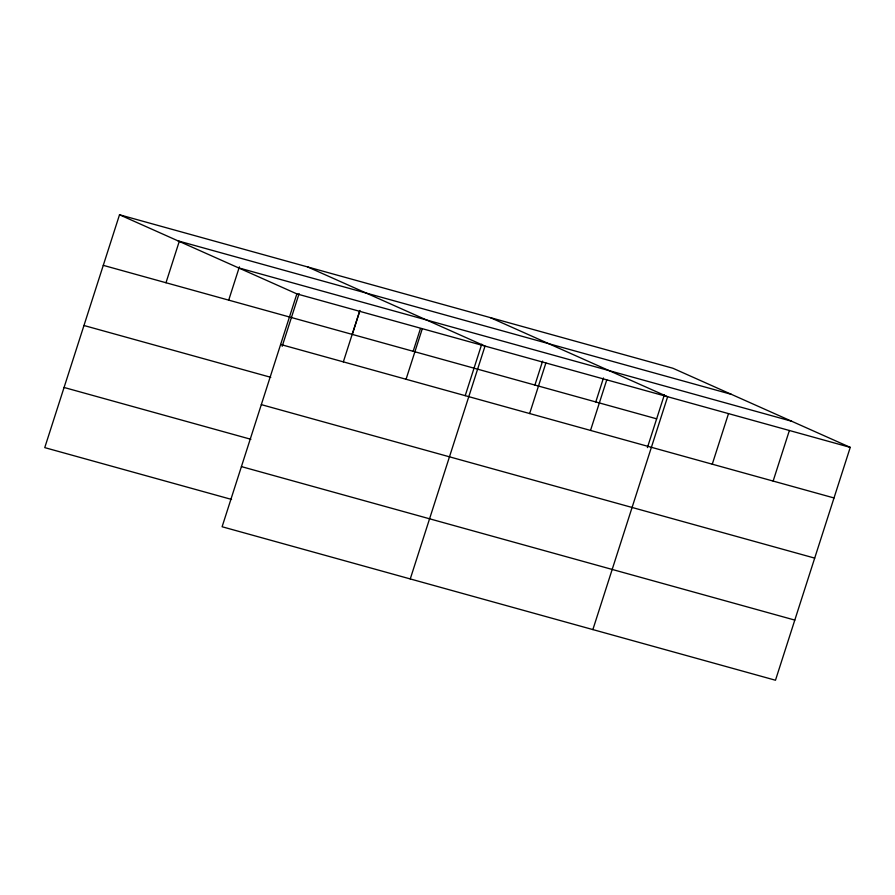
<?xml version="1.0" encoding="UTF-8"?>
<svg xmlns="http://www.w3.org/2000/svg" width="895" height="895" viewBox="0 0 895 895"><rect width="100%" height="100%" fill="white"/><g stroke="black" fill="none" stroke-linecap="round" stroke-linejoin="round"><path stroke-width="1.34" d="M119.516 214.766L296.871 293.896L222.105 526.752L775.484 680.234L850.25 447.377L672.895 368.248L119.516 214.766L44.75 447.623L231.559 499.432M165.989 282.742L179.235 241.471M228.706 300.138L239.39 266.855M282.182 346.298L299.109 293.571M343.344 361.871L359.589 311.292M352.294 334.406L359.98 310.453M413.166 351.299L420.426 328.666M406.061 379.267L422.306 328.689M465.221 395.635L481.723 344.217M410.257 578.942L485.023 346.085L307.656 266.945M534.908 385.063L542.605 361.099M529.65 413.546L545.894 362.967M595.779 401.944L603.476 377.981M590.521 430.428L606.765 379.849M647.409 447.589L664.347 394.863M592.87 629.588L667.636 396.731L490.27 317.602M712.263 464.192L728.508 413.613M773.135 481.074L789.379 430.495M178.038 240.878L731.416 394.359M238.338 267.784L791.717 421.265M296.871 293.896L850.25 447.377M103.272 265.345L656.65 418.826M280.638 344.474L834.006 497.956M83.962 325.5L270.771 377.31M261.318 404.629L814.696 558.111M64.06 387.468L250.88 439.288M241.426 466.608L794.805 620.09"/></g></svg>
